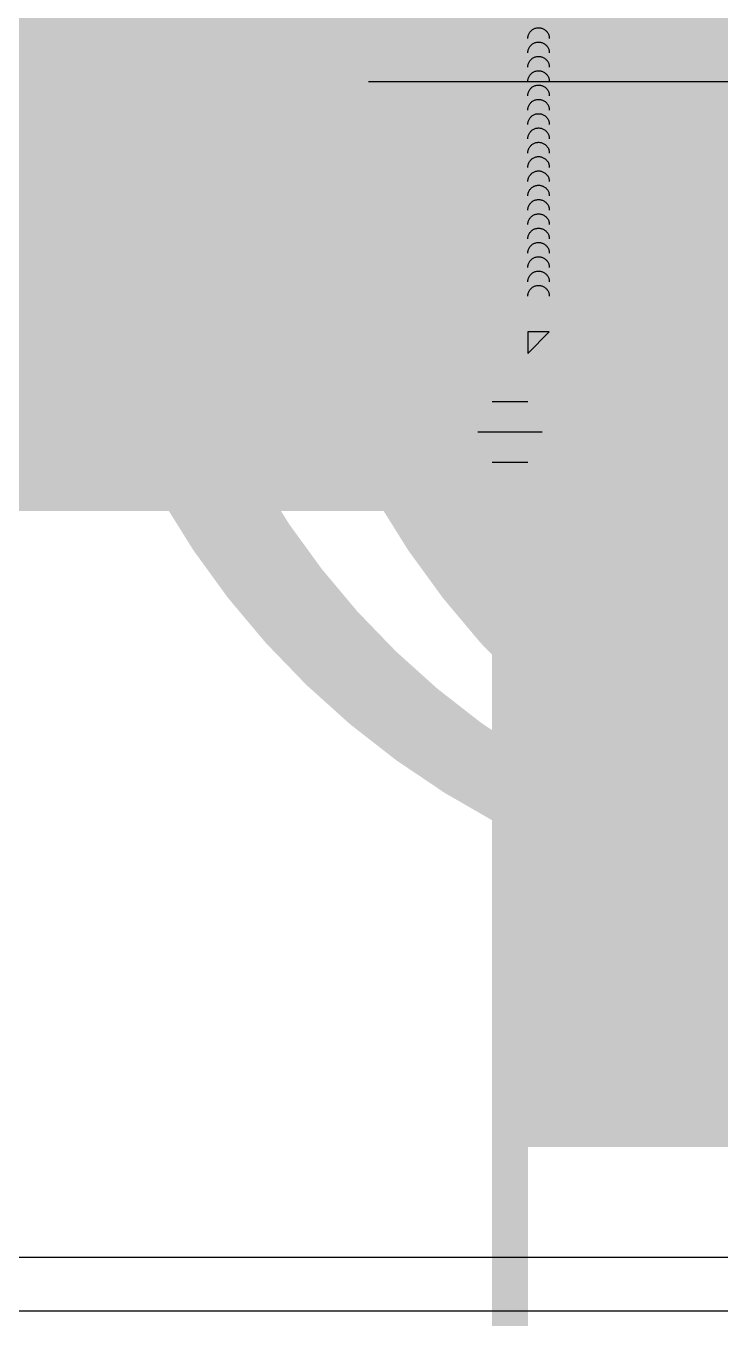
# Model space of a CAD drawing. Extents: x -0.42 to 4.47, y 1.12 to 4.63.
# Drawn here: x 0.939 to 1.542, y 1.556 to 2.684 of the extents above; entities that cross this region are included whole.
import ezdxf

# ---------------------------------------------------------------- set-up
doc = ezdxf.new("R2010")
doc.units = 0
doc.linetypes.add('1', pattern=[50.799999713897705, 31.75, -6.349999904632568, 6.349999904632568, -6.349999904632568])
doc.linetypes.add('2', pattern=[15, 12, -3])
doc.layers.get('0').update_dxf_attribs({"linetype": 'CONTINUOUS'})

msp = doc.modelspace()

# ---------------------------------------------------------------- linework, layer by layer
at = {"color": 7, "const_width": 1.4149999618530273}
for points in [[(1.3435124052456686, 3.008744987840899), (1.3435124052455123, 2.263344929368799)], [(1.3435124052456686, 3.008744987840899), (1.3745707410152477, 3.008744987840899)], [(1.3745707410152121, 3.008744987840913), (1.3745707410152193, 2.263344929368799)], [(1.3435124052456686, 2.9776866520712417), (1.3745707410152477, 2.9776866520712417)], [(1.374570741015205, 2.8720883104543873), (1.393205742477008, 2.8534533089925844)], [(1.3745707410152121, 2.8534533089925986), (3.6728875879706493, 2.853453308992769)], [(1.3745707410152121, 2.8286066403769468), (3.6728875879706493, 2.8286066403769468)], [(1.688259932288851, 2.656232876855384), (1.6868516942584009, 2.656183699537877), (1.6854503170383666, 2.6560364089846047), (1.6840626280246056, 2.6557917219883365), (1.6826953879690478, 2.655450830735461), (1.6813552575650874, 2.655015396882007), (1.6800487664396968, 2.654487539705869), (1.6787822787206679, 2.653869833144796), (1.6775619656385672, 2.653165283581828), (1.6763937718344977, 2.6523773268832826), (1.6752833879620326, 2.651509801741142), (1.6742362262510824, 2.650566931901423), (1.6732573849644936, 2.6495533128352946), (1.672351635809683, 2.6484738821196174), (1.6715233891357357, 2.6473338994436943), (1.6707766820855738, 2.646138917730241), (1.6701151519383401, 2.6448947594397794), (1.6695420198187065, 2.6436074862105556), (1.6690600818109758, 2.6422833684986244), (1.6686716808205446, 2.6409288581796346), (1.668378713978754, 2.639550553745977), (1.6681826059853435, 2.638155170687199), (1.668084312070384, 2.636749506779651), (1.668084312070384, 2.635340410430544), (1.6681826059853435, 2.6339347465229963), (1.668378713978754, 2.6325393634642325), (1.6686716808205446, 2.6311610590305747), (1.6690600818109758, 2.6298065487115707), (1.6695420198187065, 2.6284824309996395), (1.6701151519383401, 2.62719515777043), (1.6707766820855738, 2.6259509994799544), (1.6715233891357357, 2.624756017766501), (1.672351635809683, 2.6236160350905777), (1.6732573849644936, 2.6225366043749005), (1.6742362262510824, 2.6215229853087862), (1.6752833879620326, 2.6205801154690533), (1.6763937718344977, 2.6197125903269267), (1.6775619656385672, 2.6189246336283674), (1.6787822787206679, 2.618220084065399), (1.6800487664396968, 2.6176023775043404), (1.6813552575650874, 2.617074520328188), (1.6826953879690478, 2.616639086474734), (1.6840626280246056, 2.6162981952218587), (1.6854503170383666, 2.6160535082256047), (1.688259932288851, 2.615857040354811)], [(1.7379532695203181, 2.6562328768552987), (1.688259932288851, 2.656232876855384)], [(1.7379532695202755, 2.656232876855384), (1.7393615075507256, 2.656183699537877), (1.74076288477076, 2.6560364089846047), (1.7421505737845209, 2.6557917219883365), (1.7435178138400858, 2.655450830735461), (1.744857944244039, 2.655015396882007), (1.7461644353694297, 2.654487539705869), (1.7474309230884586, 2.653869833144796), (1.7486512361705593, 2.653165283581828), (1.7498194299746288, 2.6523773268832826), (1.750929813847101, 2.651509801741142), (1.751976975558044, 2.650566931901423), (1.75295581684464, 2.6495533128352946), (1.7538615659994434, 2.6484738821196174), (1.7546898126733907, 2.6473338994436943), (1.7554365197235597, 2.646138917730241), (1.7560980498707863, 2.6448947594397794), (1.75667118199042, 2.6436074862105556), (1.7571531199981507, 2.6422833684986244), (1.7575415209885819, 2.6409288581796346), (1.7578344878303795, 2.639550553745977), (1.758030595823783, 2.638155170687199), (1.7581288897387424, 2.636749506779651), (1.7581288897387424, 2.635340410430544), (1.758030595823783, 2.6339347465229963), (1.7578344878303795, 2.6325393634642325), (1.7575415209885819, 2.6311610590305747), (1.7571531199981507, 2.6298065487115707), (1.75667118199042, 2.6284824309996395), (1.7560980498707863, 2.62719515777043), (1.7554365197235597, 2.6259509994799544), (1.7546898126733907, 2.624756017766501), (1.7538615659994434, 2.6236160350905777), (1.75295581684464, 2.6225366043749005), (1.751976975558044, 2.6215229853087862), (1.750929813847101, 2.6205801154690533), (1.7498194299746288, 2.6197125903269267), (1.7486512361705593, 2.6189246336283674), (1.7474309230884586, 2.618220084065399), (1.7461644353694297, 2.6176023775043404), (1.744857944244039, 2.617074520328188), (1.7435178138400858, 2.616639086474734), (1.7421505737845209, 2.6162981952218587), (1.74076288477076, 2.6160535082256047), (1.7379532695202755, 2.615857040354811)], [(1.8746099469068582, 2.656232876855384), (1.8732017088764081, 2.656183699537877), (1.8718003316563738, 2.6560364089846047), (1.8704126426426129, 2.6557917219883365), (1.869045402587048, 2.655450830735461), (1.8677052721830947, 2.655015396882007), (1.866398781057704, 2.654487539705869), (1.8651322933386751, 2.653869833144796), (1.8639119802565745, 2.653165283581828), (1.862743786452505, 2.6523773268832826), (1.8616334025800327, 2.651509801741142), (1.8605862408690896, 2.650566931901423), (1.8596073995824938, 2.6495533128352946), (1.8587016504276903, 2.6484738821196174), (1.857873403753743, 2.6473338994436943), (1.857126696703574, 2.646138917730241), (1.8564651665563474, 2.6448947594397794), (1.8558920344367138, 2.6436074862105556), (1.855410096428983, 2.6422833684986244), (1.8550216954385448, 2.6409288581796346), (1.8547287285967542, 2.639550553745977), (1.8545326206033437, 2.638155170687199), (1.8544343266883914, 2.636749506779651), (1.8544343266883914, 2.635340410430544), (1.8545326206033437, 2.6339347465229963), (1.8547287285967542, 2.6325393634642325), (1.8550216954385448, 2.6311610590305747), (1.855410096428983, 2.6298065487115707), (1.8558920344367138, 2.6284824309996395), (1.8564651665563474, 2.62719515777043), (1.857126696703574, 2.6259509994799544), (1.857873403753743, 2.624756017766501), (1.8587016504276903, 2.6236160350905777), (1.8596073995824938, 2.6225366043749005), (1.8605862408690896, 2.6215229853087862), (1.8616334025800327, 2.6205801154690533), (1.862743786452505, 2.6197125903269267), (1.8639119802565745, 2.6189246336283674), (1.8651322933386751, 2.618220084065399), (1.866398781057704, 2.6176023775043404), (1.8677052721830947, 2.617074520328188), (1.869045402587048, 2.616639086474734), (1.8704126426426129, 2.6162981952218587), (1.8718003316563738, 2.6160535082256047), (1.8746099469068582, 2.615857040354811)], [(1.9243032841383254, 2.6562328768552987), (1.8746099469068582, 2.656232876855384)], [(1.9243032841382828, 2.656232876855384), (1.9257115221687258, 2.656183699537877), (1.9271128993887672, 2.6560364089846047), (1.928500588402521, 2.6557917219883365), (1.929867828458086, 2.655450830735461), (1.9312079588620463, 2.655015396882007), (1.932514449987437, 2.654487539705869), (1.9337809377064659, 2.653869833144796), (1.9350012507885666, 2.653165283581828), (1.936169444592636, 2.6523773268832826), (1.9372798284651012, 2.651509801741142), (1.9383269901760514, 2.650566931901423), (1.9393058314626401, 2.6495533128352946), (1.9402115806174507, 2.6484738821196174), (1.941039827291391, 2.6473338994436943), (1.94178653434156, 2.646138917730241), (1.9424480644887936, 2.6448947594397794), (1.9430211966084272, 2.6436074862105556), (1.9435031346161509, 2.6422833684986244), (1.9438915356065891, 2.6409288581796346), (1.9441845024483797, 2.639550553745977), (1.9443806104417902, 2.638155170687199), (1.9444789043567496, 2.636749506779651), (1.9444789043567496, 2.635340410430544), (1.9443806104417902, 2.6339347465229963), (1.9441845024483797, 2.6325393634642325), (1.9438915356065891, 2.6311610590305747), (1.9435031346161509, 2.6298065487115707), (1.9430211966084272, 2.6284824309996395), (1.9424480644887936, 2.62719515777043), (1.94178653434156, 2.6259509994799544), (1.941039827291391, 2.624756017766501), (1.9402115806174507, 2.6236160350905777), (1.9393058314626401, 2.6225366043749005), (1.9383269901760514, 2.6215229853087862), (1.9372798284651012, 2.6205801154690533), (1.936169444592636, 2.6197125903269267), (1.9350012507885666, 2.6189246336283674), (1.9337809377064659, 2.618220084065399), (1.932514449987437, 2.6176023775043404), (1.9312079588620463, 2.617074520328188), (1.929867828458086, 2.616639086474734), (1.928500588402521, 2.6162981952218587), (1.9271128993887672, 2.6160535082256047), (1.9243032841382828, 2.615857040354811)], [(1.688259932288851, 2.615857040354811), (1.7379532695203181, 2.615857040354811)], [(1.8746099469068582, 2.615857040354811), (1.9243032841383254, 2.615857040354811)], [(1.3745707410152121, 2.443483276832893), (3.6728875879706493, 2.443483276833163)], [(1.3745707410152121, 2.418636608217156), (3.6728875879706493, 2.4186366082172412)], [(1.374570741015198, 2.400001606756021), (1.3932057424770008, 2.418636608217824)], [(1.3435124052455194, 2.2944032651384703), (1.3745707410151908, 2.2944032651384703)], [(1.3435124052455194, 2.263344929368799), (1.3745707410151908, 2.263344929368799)]]:
    msp.add_lwpolyline(points, dxfattribs=at)
at = {"color": 8, "linetype": '2'}
for points in [[(1.374570741015205, 2.6733149615287743), (1.3745934377260198, 2.6739649175179068), (1.3746614182661858, 2.674611706993389), (1.3747743508968853, 2.6752521788530146), (1.3749316854352074, 2.6758832127248127), (1.3751326547351468, 2.6765017345636437), (1.3753762813519828, 2.67710473058159), (1.37566137680178, 2.6776892632610583), (1.375986552668735, 2.6782524846835685), (1.3763502250481068, 2.678791650969245), (1.376750621951082, 2.6793041356056193), (1.3771857929311437, 2.679787441295474), (1.3776536164889421, 2.680239214026088), (1.3781518156225516, 2.680657252325389), (1.3786779615299452, 2.6810395198501737), (1.3792294913806558, 2.6813841535315532), (1.3798037183124308, 2.681689475422772), (1.3803978443897407, 2.681953997882573), (1.3810089755986823, 2.6821764309800926), (1.3816341342501701, 2.682355692861762), (1.3822702747152888, 2.682490908270239), (1.3829142976797328, 2.682581419651811), (1.3835630656708844, 2.6826267864158666), (1.3842134178213286, 2.6826267864158666), (1.38486218581248, 2.682581419651811), (1.385506208776917, 2.682490908270239), (1.3861423492420428, 2.682355692861762), (1.3867675078935306, 2.6821764309800926), (1.3873786391024723, 2.681953997882573), (1.3879727651797822, 2.681689475422772), (1.3885469921115572, 2.6813841535315532), (1.3890985219622678, 2.6810395198501737), (1.3896246678696542, 2.680657252325389), (1.3901228670032708, 2.680239214026088), (1.3905906905610692, 2.679787441295474), (1.3910258615411237, 2.6793041356056193), (1.391426258444099, 2.678791650969245), (1.391789930823471, 2.6782524846835685), (1.392115106690433, 2.6776892632610583), (1.3924002021402302, 2.67710473058159), (1.392643828757059, 2.6765017345636437), (1.3928447980570056, 2.6758832127248127), (1.3930021325953277, 2.6752521788530146), (1.3931150652260271, 2.674611706993389), (1.393205742477008, 2.6733149615287743)], [(1.374570741015205, 2.6608916272209058), (1.3745934377260198, 2.661541583210038), (1.3746614182661858, 2.66218837268552), (1.3747743508968853, 2.662828844545146), (1.3749316854352074, 2.663459878416944), (1.3751326547351468, 2.664078400255775), (1.3753762813519828, 2.6646813962737212), (1.37566137680178, 2.6652659289531897), (1.375986552668735, 2.6658291503757), (1.3763502250481068, 2.6663683166613765), (1.376750621951082, 2.6668808012977507), (1.3771857929311437, 2.6673641069876055), (1.3776536164889421, 2.667815879718219), (1.3781518156225516, 2.6682339180175205), (1.3786779615299452, 2.668616185542305), (1.3792294913806558, 2.668960819223699), (1.3798037183124308, 2.6692661411149032), (1.3803978443897407, 2.6695306635747045), (1.3810089755986823, 2.669753096672224), (1.3816341342501701, 2.6699323585538934), (1.3822702747152888, 2.6700675739623705), (1.3829142976797328, 2.6701580853439424), (1.3835630656708844, 2.670203452107998), (1.3842134178213286, 2.670203452107998), (1.38486218581248, 2.6701580853439424), (1.385506208776917, 2.6700675739623705), (1.3861423492420428, 2.6699323585538934), (1.3867675078935306, 2.669753096672224), (1.3873786391024723, 2.6695306635747045), (1.3879727651797822, 2.6692661411149032), (1.3885469921115572, 2.668960819223699), (1.3890985219622678, 2.668616185542305), (1.3896246678696542, 2.6682339180175205), (1.3901228670032708, 2.667815879718219), (1.3905906905610692, 2.6673641069876055), (1.3910258615411237, 2.6668808012977507), (1.391426258444099, 2.6663683166613765), (1.391789930823471, 2.6658291503757), (1.392115106690433, 2.6652659289531897), (1.3924002021402302, 2.6646813962737212), (1.392643828757059, 2.664078400255775), (1.3928447980570056, 2.663459878416944), (1.3930021325953277, 2.662828844545146), (1.3931150652260271, 2.66218837268552), (1.393205742477008, 2.6608916272209058)], [(1.374570741015205, 2.648468292913037), (1.3745934377260198, 2.6491182489021696), (1.3746614182661858, 2.649765038377666), (1.3747743508968853, 2.6504055102372774), (1.3749316854352074, 2.6510365441090755), (1.3751326547351468, 2.6516550659479066), (1.3753762813519828, 2.6522580619658527), (1.37566137680178, 2.6528425946453353), (1.375986552668735, 2.6534058160678313), (1.3763502250481068, 2.653944982353508), (1.376750621951082, 2.654457466989882), (1.3771857929311437, 2.654940772679737), (1.3776536164889421, 2.655392545410365), (1.3781518156225516, 2.655810583709652), (1.3786779615299452, 2.6561928512344366), (1.3792294913806558, 2.6565374849158303), (1.3798037183124308, 2.656842806807049), (1.3803978443897407, 2.657107329266836), (1.3810089755986823, 2.6573297623643555), (1.3816341342501701, 2.657509024246025), (1.3822702747152888, 2.657644239654502), (1.3829142976797328, 2.657734751036088), (1.3835630656708844, 2.6577801178001295), (1.3842134178213286, 2.6577801178001295), (1.38486218581248, 2.657734751036088), (1.385506208776917, 2.657644239654502), (1.3861423492420428, 2.657509024246025), (1.3867675078935306, 2.6573297623643555), (1.3873786391024723, 2.657107329266836), (1.3879727651797822, 2.656842806807049), (1.3885469921115572, 2.6565374849158303), (1.3890985219622678, 2.6561928512344366), (1.3896246678696542, 2.655810583709652), (1.3901228670032708, 2.655392545410365), (1.3905906905610692, 2.654940772679737), (1.3910258615411237, 2.654457466989882), (1.391426258444099, 2.653944982353508), (1.391789930823471, 2.6534058160678313), (1.392115106690433, 2.6528425946453353), (1.3924002021402302, 2.6522580619658527), (1.392643828757059, 2.6516550659479066), (1.3928447980570056, 2.6510365441090755), (1.3930021325953277, 2.6504055102372774), (1.3931150652260271, 2.649765038377666), (1.393205742477008, 2.648468292913037)], [(1.374570741015205, 2.6360449586051686), (1.3745934377260198, 2.636694914594301), (1.3746614182661858, 2.6373417040697973), (1.3747743508968853, 2.637982175929409), (1.3749316854352074, 2.638613209801221), (1.3751326547351468, 2.639231731640038), (1.3753762813519828, 2.639834727657984), (1.37566137680178, 2.6404192603374668), (1.375986552668735, 2.640982481759977), (1.3763502250481068, 2.6415216480456394), (1.376750621951082, 2.6420341326820136), (1.3771857929311437, 2.6425174383718684), (1.3776536164889421, 2.6429692111024963), (1.3781518156225516, 2.6433872494017834), (1.3786779615299452, 2.643769516926568), (1.3792294913806558, 2.6441141506079617), (1.3798037183124308, 2.6444194724991803), (1.3803978443897407, 2.6446839949589673), (1.3810089755986823, 2.644906428056501), (1.3816341342501701, 2.6450856899381563), (1.3822702747152888, 2.6452209053466333), (1.3829142976797328, 2.6453114167282195), (1.3835630656708844, 2.645356783492261), (1.3842134178213286, 2.645356783492261), (1.38486218581248, 2.6453114167282195), (1.385506208776917, 2.6452209053466333), (1.3861423492420428, 2.6450856899381563), (1.3867675078935306, 2.644906428056501), (1.3873786391024723, 2.6446839949589673), (1.3879727651797822, 2.6444194724991803), (1.3885469921115572, 2.6441141506079617), (1.3890985219622678, 2.643769516926568), (1.3896246678696542, 2.6433872494017834), (1.3901228670032708, 2.6429692111024963), (1.3905906905610692, 2.6425174383718684), (1.3910258615411237, 2.6420341326820136), (1.391426258444099, 2.6415216480456394), (1.391789930823471, 2.640982481759977), (1.392115106690433, 2.6404192603374668), (1.3924002021402302, 2.639834727657984), (1.392643828757059, 2.639231731640038), (1.3928447980570056, 2.638613209801221), (1.3930021325953277, 2.637982175929409), (1.3931150652260271, 2.6373417040697973), (1.393205742477008, 2.6360449586051686)], [(1.374570741015205, 2.6236216242973), (1.3745934377260198, 2.6242715802864325), (1.3746614182661858, 2.6249183697619287), (1.3747743508968853, 2.6255588416215545), (1.3749316854352074, 2.6261898754933526), (1.3751326547351468, 2.6268083973321694), (1.3753762813519828, 2.6274113933501155), (1.37566137680178, 2.627995926029598), (1.375986552668735, 2.6285591474521084), (1.3763502250481068, 2.629098313737771), (1.376750621951082, 2.629610798374145), (1.3771857929311437, 2.630094104064), (1.3776536164889421, 2.6305458767946277), (1.3781518156225516, 2.630963915093915), (1.3786779615299452, 2.6313461826186995), (1.3792294913806558, 2.631690816300093), (1.3798037183124308, 2.6319961381913117), (1.3803978443897407, 2.6322606606510988), (1.3810089755986823, 2.6324830937486325), (1.3816341342501701, 2.6326623556302877), (1.3822702747152888, 2.632797571038779), (1.3829142976797328, 2.632888082420351), (1.3835630656708844, 2.6329334491843923), (1.3842134178213286, 2.6329334491843923), (1.38486218581248, 2.632888082420351), (1.385506208776917, 2.632797571038779), (1.3861423492420428, 2.6326623556302877), (1.3867675078935306, 2.6324830937486325), (1.3873786391024723, 2.6322606606510988), (1.3879727651797822, 2.6319961381913117), (1.3885469921115572, 2.631690816300093), (1.3890985219622678, 2.6313461826186995), (1.3896246678696542, 2.630963915093915), (1.3901228670032708, 2.6305458767946277), (1.3905906905610692, 2.630094104064), (1.3910258615411237, 2.629610798374145), (1.391426258444099, 2.629098313737771), (1.391789930823471, 2.6285591474521084), (1.392115106690433, 2.627995926029598), (1.3924002021402302, 2.6274113933501155), (1.392643828757059, 2.6268083973321694), (1.3928447980570056, 2.6261898754933526), (1.3930021325953277, 2.6255588416215545), (1.3931150652260271, 2.6249183697619287), (1.393205742477008, 2.6236216242973)], [(1.374570741015205, 2.6111982899894315), (1.3745934377260198, 2.611848245978564), (1.3746614182661858, 2.61249503545406), (1.3747743508968853, 2.613135507313686), (1.3749316854352074, 2.613766541185484), (1.3751326547351468, 2.614385063024301), (1.3753762813519828, 2.614988059042247), (1.37566137680178, 2.6155725917217296), (1.375986552668735, 2.61613581314424), (1.3763502250481068, 2.6166749794299022), (1.376750621951082, 2.6171874640662764), (1.3771857929311437, 2.617670769756131), (1.3776536164889421, 2.618122542486759), (1.3781518156225516, 2.6185405807860462), (1.3786779615299452, 2.618922848310831), (1.3792294913806558, 2.6192674819922246), (1.3798037183124308, 2.619572803883443), (1.3803978443897407, 2.61983732634323), (1.3810089755986823, 2.620059759440764), (1.3816341342501701, 2.620239021322419), (1.3822702747152888, 2.6203742367309104), (1.3829142976797328, 2.6204647481124823), (1.3835630656708844, 2.620510114876538), (1.3842134178213286, 2.620510114876538), (1.38486218581248, 2.6204647481124823), (1.385506208776917, 2.6203742367309104), (1.3861423492420428, 2.620239021322419), (1.3867675078935306, 2.620059759440764), (1.3873786391024723, 2.61983732634323), (1.3879727651797822, 2.619572803883443), (1.3885469921115572, 2.6192674819922246), (1.3890985219622678, 2.618922848310831), (1.3896246678696542, 2.6185405807860462), (1.3901228670032708, 2.618122542486759), (1.3905906905610692, 2.617670769756131), (1.3910258615411237, 2.6171874640662764), (1.391426258444099, 2.6166749794299022), (1.391789930823471, 2.61613581314424), (1.392115106690433, 2.6155725917217296), (1.3924002021402302, 2.614988059042247), (1.392643828757059, 2.614385063024301), (1.3928447980570056, 2.613766541185484), (1.3930021325953277, 2.613135507313686), (1.3931150652260271, 2.61249503545406), (1.393205742477008, 2.6111982899894315)], [(1.374570741015205, 2.598774955681563), (1.3745934377260198, 2.5994249116706953), (1.3746614182661858, 2.6000717011461916), (1.3747743508968853, 2.6007121730058174), (1.3749316854352074, 2.6013432068776154), (1.3751326547351468, 2.6019617287164323), (1.3753762813519828, 2.6025647247343926), (1.37566137680178, 2.603149257413861), (1.375986552668735, 2.6037124788363712), (1.3763502250481068, 2.6042516451220337), (1.376750621951082, 2.604764129758408), (1.3771857929311437, 2.6052474354482626), (1.3776536164889421, 2.6056992081788906), (1.3781518156225516, 2.6061172464781777), (1.3786779615299452, 2.6064995140029623), (1.3792294913806558, 2.606844147684356), (1.3798037183124308, 2.6071494695755746), (1.3803978443897407, 2.6074139920353616), (1.3810089755986823, 2.6076364251328954), (1.3816341342501701, 2.607815687014565), (1.3822702747152888, 2.607950902423042), (1.3829142976797328, 2.6080414138046137), (1.3835630656708844, 2.6080867805686694), (1.3842134178213286, 2.6080867805686694), (1.38486218581248, 2.6080414138046137), (1.385506208776917, 2.607950902423042), (1.3861423492420428, 2.607815687014565), (1.3867675078935306, 2.6076364251328954), (1.3873786391024723, 2.6074139920353616), (1.3879727651797822, 2.6071494695755746), (1.3885469921115572, 2.606844147684356), (1.3890985219622678, 2.6064995140029623), (1.3896246678696542, 2.6061172464781777), (1.3901228670032708, 2.6056992081788906), (1.3905906905610692, 2.6052474354482626), (1.3910258615411237, 2.604764129758408), (1.391426258444099, 2.6042516451220337), (1.391789930823471, 2.6037124788363712), (1.392115106690433, 2.603149257413861), (1.3924002021402302, 2.6025647247343926), (1.392643828757059, 2.6019617287164323), (1.3928447980570056, 2.6013432068776154), (1.3930021325953277, 2.6007121730058174), (1.3931150652260271, 2.6000717011461916), (1.393205742477008, 2.598774955681563)], [(1.374570741015205, 2.5863516213736943), (1.3745934377260198, 2.5870015773628268), (1.3746614182661858, 2.587648366838323), (1.3747743508968853, 2.588288838697949), (1.3749316854352074, 2.588919872569747), (1.3751326547351468, 2.589538394408578), (1.3753762813519828, 2.590141390426524), (1.37566137680178, 2.5907259231059925), (1.375986552668735, 2.5912891445285027), (1.3763502250481068, 2.591828310814165), (1.376750621951082, 2.5923407954505393), (1.3771857929311437, 2.592824101140394), (1.3776536164889421, 2.593275873871022), (1.3781518156225516, 2.593693912170309), (1.3786779615299452, 2.5940761796950937), (1.3792294913806558, 2.5944208133764874), (1.3798037183124308, 2.594726135267706), (1.3803978443897407, 2.5949906577275073), (1.3810089755986823, 2.595213090825027), (1.3816341342501701, 2.595392352706696), (1.3822702747152888, 2.5955275681151733), (1.3829142976797328, 2.595618079496745), (1.3835630656708844, 2.595663446260801), (1.3842134178213286, 2.595663446260801), (1.38486218581248, 2.595618079496745), (1.385506208776917, 2.5955275681151733), (1.3861423492420428, 2.595392352706696), (1.3867675078935306, 2.595213090825027), (1.3873786391024723, 2.5949906577275073), (1.3879727651797822, 2.594726135267706), (1.3885469921115572, 2.5944208133764874), (1.3890985219622678, 2.5940761796950937), (1.3896246678696542, 2.593693912170309), (1.3901228670032708, 2.593275873871022), (1.3905906905610692, 2.592824101140394), (1.3910258615411237, 2.5923407954505393), (1.391426258444099, 2.591828310814165), (1.391789930823471, 2.5912891445285027), (1.392115106690433, 2.5907259231059925), (1.3924002021402302, 2.590141390426524), (1.392643828757059, 2.589538394408578), (1.3928447980570056, 2.588919872569747), (1.3930021325953277, 2.588288838697949), (1.3931150652260271, 2.587648366838323), (1.393205742477008, 2.5863516213736943)], [(1.374570741015205, 2.57392828706584), (1.3745934377260198, 2.5745782430549724), (1.3746614182661858, 2.5752250325304544), (1.3747743508968853, 2.57586550439008), (1.3749316854352074, 2.5764965382618783), (1.3751326547351468, 2.5771150601007093), (1.3753762813519828, 2.5777180561186555), (1.37566137680178, 2.578302588798124), (1.375986552668735, 2.578865810220634), (1.3763502250481068, 2.5794049765063107), (1.376750621951082, 2.579917461142685), (1.3771857929311437, 2.5804007668325397), (1.3776536164889421, 2.5808525395631534), (1.3781518156225516, 2.5812705778624547), (1.3786779615299452, 2.5816528453872394), (1.3792294913806558, 2.581997479068619), (1.3798037183124308, 2.5823028009598374), (1.3803978443897407, 2.5825673234196387), (1.3810089755986823, 2.5827897565171583), (1.3816341342501701, 2.5829690183988276), (1.3822702747152888, 2.5831042338073047), (1.3829142976797328, 2.5831947451888766), (1.3835630656708844, 2.5832401119529322), (1.3842134178213286, 2.5832401119529322), (1.38486218581248, 2.5831947451888766), (1.385506208776917, 2.5831042338073047), (1.3861423492420428, 2.5829690183988276), (1.3867675078935306, 2.5827897565171583), (1.3873786391024723, 2.5825673234196387), (1.3879727651797822, 2.5823028009598374), (1.3885469921115572, 2.581997479068619), (1.3890985219622678, 2.5816528453872394), (1.3896246678696542, 2.5812705778624547), (1.3901228670032708, 2.5808525395631534), (1.3905906905610692, 2.5804007668325397), (1.3910258615411237, 2.579917461142685), (1.391426258444099, 2.5794049765063107), (1.391789930823471, 2.578865810220634), (1.392115106690433, 2.578302588798124), (1.3924002021402302, 2.5777180561186555), (1.392643828757059, 2.5771150601007093), (1.3928447980570056, 2.5764965382618783), (1.3930021325953277, 2.57586550439008), (1.3931150652260271, 2.5752250325304544), (1.393205742477008, 2.57392828706584)], [(1.374570741015205, 2.5615049527579714), (1.3745934377260198, 2.562154908747104), (1.3746614182661858, 2.562801698222586), (1.3747743508968853, 2.5634421700822116), (1.3749316854352074, 2.5640732039540097), (1.3751326547351468, 2.5646917257928408), (1.3753762813519828, 2.565294721810787), (1.37566137680178, 2.5658792544902553), (1.375986552668735, 2.5664424759127655), (1.3763502250481068, 2.566981642198442), (1.376750621951082, 2.5674941268348164), (1.3771857929311437, 2.567977432524671), (1.3776536164889421, 2.568429205255285), (1.3781518156225516, 2.568847243554586), (1.3786779615299452, 2.569229511079371), (1.3792294913806558, 2.5695741447607503), (1.3798037183124308, 2.569879466651969), (1.3803978443897407, 2.57014398911177), (1.3810089755986823, 2.5703664222092897), (1.3816341342501701, 2.570545684090959), (1.3822702747152888, 2.570680899499436), (1.3829142976797328, 2.570771410881008), (1.3835630656708844, 2.5708167776450637), (1.3842134178213286, 2.5708167776450637), (1.38486218581248, 2.570771410881008), (1.385506208776917, 2.570680899499436), (1.3861423492420428, 2.570545684090959), (1.3867675078935306, 2.5703664222092897), (1.3873786391024723, 2.57014398911177), (1.3879727651797822, 2.569879466651969), (1.3885469921115572, 2.5695741447607503), (1.3890985219622678, 2.569229511079371), (1.3896246678696542, 2.568847243554586), (1.3901228670032708, 2.568429205255285), (1.3905906905610692, 2.567977432524671), (1.3910258615411237, 2.5674941268348164), (1.391426258444099, 2.566981642198442), (1.391789930823471, 2.5664424759127655), (1.392115106690433, 2.5658792544902553), (1.3924002021402302, 2.565294721810787), (1.392643828757059, 2.5646917257928408), (1.3928447980570056, 2.5640732039540097), (1.3930021325953277, 2.5634421700822116), (1.3931150652260271, 2.562801698222586), (1.393205742477008, 2.5615049527579714)], [(1.374570741015205, 2.549081618450103), (1.3745934377260198, 2.5497315744392353), (1.3746614182661858, 2.5503783639147173), (1.3747743508968853, 2.551018835774343), (1.3749316854352074, 2.551649869646141), (1.3751326547351468, 2.552268391484972), (1.3753762813519828, 2.5528713875029183), (1.37566137680178, 2.5534559201823868), (1.375986552668735, 2.554019141604897), (1.3763502250481068, 2.5545583078905736), (1.376750621951082, 2.555070792526948), (1.3771857929311437, 2.5555540982168026), (1.3776536164889421, 2.5560058709474163), (1.3781518156225516, 2.5564239092467176), (1.3786779615299452, 2.5568061767715022), (1.3792294913806558, 2.557150810452896), (1.3798037183124308, 2.5574561323441003), (1.3803978443897407, 2.5577206548039015), (1.3810089755986823, 2.557943087901421), (1.3816341342501701, 2.5581223497830905), (1.3822702747152888, 2.5582575651915676), (1.3829142976797328, 2.5583480765731395), (1.3835630656708844, 2.558393443337195), (1.3842134178213286, 2.558393443337195), (1.38486218581248, 2.5583480765731395), (1.385506208776917, 2.5582575651915676), (1.3861423492420428, 2.5581223497830905), (1.3867675078935306, 2.557943087901421), (1.3873786391024723, 2.5577206548039015), (1.3879727651797822, 2.5574561323441003), (1.3885469921115572, 2.557150810452896), (1.3890985219622678, 2.5568061767715022), (1.3896246678696542, 2.5564239092467176), (1.3901228670032708, 2.5560058709474163), (1.3905906905610692, 2.5555540982168026), (1.3910258615411237, 2.555070792526948), (1.391426258444099, 2.5545583078905736), (1.391789930823471, 2.554019141604897), (1.392115106690433, 2.5534559201823868), (1.3924002021402302, 2.5528713875029183), (1.392643828757059, 2.552268391484972), (1.3928447980570056, 2.551649869646141), (1.3930021325953277, 2.551018835774343), (1.3931150652260271, 2.5503783639147173), (1.393205742477008, 2.549081618450103)], [(1.374570741015205, 2.5366582841422343), (1.3745934377260198, 2.5373082401313667), (1.3746614182661858, 2.537955029606863), (1.3747743508968853, 2.5385955014664745), (1.3749316854352074, 2.5392265353382726), (1.3751326547351468, 2.5398450571771036), (1.3753762813519828, 2.5404480531950497), (1.37566137680178, 2.5410325858745324), (1.375986552668735, 2.5415958072970284), (1.3763502250481068, 2.542134973582705), (1.376750621951082, 2.5426474582190792), (1.3771857929311437, 2.543130763908934), (1.3776536164889421, 2.543582536639562), (1.3781518156225516, 2.544000574938849), (1.3786779615299452, 2.5443828424636337), (1.3792294913806558, 2.5447274761450274), (1.3798037183124308, 2.545032798036246), (1.3803978443897407, 2.545297320496033), (1.3810089755986823, 2.5455197535935525), (1.3816341342501701, 2.545699015475222), (1.3822702747152888, 2.545834230883699), (1.3829142976797328, 2.545924742265271), (1.3835630656708844, 2.5459701090293265), (1.3842134178213286, 2.5459701090293265), (1.38486218581248, 2.545924742265271), (1.385506208776917, 2.545834230883699), (1.3861423492420428, 2.545699015475222), (1.3867675078935306, 2.5455197535935525), (1.3873786391024723, 2.545297320496033), (1.3879727651797822, 2.545032798036246), (1.3885469921115572, 2.5447274761450274), (1.3890985219622678, 2.5443828424636337), (1.3896246678696542, 2.544000574938849), (1.3901228670032708, 2.543582536639562), (1.3905906905610692, 2.543130763908934), (1.3910258615411237, 2.5426474582190792), (1.391426258444099, 2.542134973582705), (1.391789930823471, 2.5415958072970284), (1.392115106690433, 2.5410325858745324), (1.3924002021402302, 2.5404480531950497), (1.392643828757059, 2.5398450571771036), (1.3928447980570056, 2.5392265353382726), (1.3930021325953277, 2.5385955014664745), (1.3931150652260271, 2.537955029606863), (1.393205742477008, 2.5366582841422343)], [(1.374570741015205, 2.5242349498343657), (1.3745934377260198, 2.524884905823498), (1.3746614182661858, 2.5255316952989944), (1.3747743508968853, 2.526172167158606), (1.3749316854352074, 2.5268032010304182), (1.3751326547351468, 2.527421722869235), (1.3753762813519828, 2.528024718887181), (1.37566137680178, 2.528609251566664), (1.375986552668735, 2.529172472989174), (1.3763502250481068, 2.5297116392748364), (1.376750621951082, 2.5302241239112107), (1.3771857929311437, 2.5307074296010654), (1.3776536164889421, 2.5311592023316933), (1.3781518156225516, 2.5315772406309804), (1.3786779615299452, 2.531959508155765), (1.3792294913806558, 2.532304141837159), (1.3798037183124308, 2.5326094637283774), (1.3803978443897407, 2.5328739861881644), (1.3810089755986823, 2.533096419285698), (1.3816341342501701, 2.5332756811673534), (1.3822702747152888, 2.5334108965758304), (1.3829142976797328, 2.5335014079574165), (1.3835630656708844, 2.533546774721458), (1.3842134178213286, 2.533546774721458), (1.38486218581248, 2.5335014079574165), (1.385506208776917, 2.5334108965758304), (1.3861423492420428, 2.5332756811673534), (1.3867675078935306, 2.533096419285698), (1.3873786391024723, 2.5328739861881644), (1.3879727651797822, 2.5326094637283774), (1.3885469921115572, 2.532304141837159), (1.3890985219622678, 2.531959508155765), (1.3896246678696542, 2.5315772406309804), (1.3901228670032708, 2.5311592023316933), (1.3905906905610692, 2.5307074296010654), (1.3910258615411237, 2.5302241239112107), (1.391426258444099, 2.5297116392748364), (1.391789930823471, 2.529172472989174), (1.392115106690433, 2.528609251566664), (1.3924002021402302, 2.528024718887181), (1.392643828757059, 2.527421722869235), (1.3928447980570056, 2.5268032010304182), (1.3930021325953277, 2.526172167158606), (1.3931150652260271, 2.5255316952989944), (1.393205742477008, 2.5242349498343657)], [(1.374570741015205, 2.511811615526497), (1.3745934377260198, 2.5124615715156295), (1.3746614182661858, 2.513108360991126), (1.3747743508968853, 2.5137488328507516), (1.3749316854352074, 2.5143798667225497), (1.3751326547351468, 2.5149983885613665), (1.3753762813519828, 2.5156013845793126), (1.37566137680178, 2.5161859172587953), (1.375986552668735, 2.5167491386813055), (1.3763502250481068, 2.517288304966968), (1.376750621951082, 2.517800789603342), (1.3771857929311437, 2.518284095293197), (1.3776536164889421, 2.5187358680238248), (1.3781518156225516, 2.519153906323112), (1.3786779615299452, 2.5195361738478965), (1.3792294913806558, 2.5198808075292902), (1.3798037183124308, 2.520186129420509), (1.3803978443897407, 2.520450651880296), (1.3810089755986823, 2.5206730849778296), (1.3816341342501701, 2.520852346859485), (1.3822702747152888, 2.520987562267976), (1.3829142976797328, 2.521078073649548), (1.3835630656708844, 2.5211234404135894), (1.3842134178213286, 2.5211234404135894), (1.38486218581248, 2.521078073649548), (1.385506208776917, 2.520987562267976), (1.3861423492420428, 2.520852346859485), (1.3867675078935306, 2.5206730849778296), (1.3873786391024723, 2.520450651880296), (1.3879727651797822, 2.520186129420509), (1.3885469921115572, 2.5198808075292902), (1.3890985219622678, 2.5195361738478965), (1.3896246678696542, 2.519153906323112), (1.3901228670032708, 2.5187358680238248), (1.3905906905610692, 2.518284095293197), (1.3910258615411237, 2.517800789603342), (1.391426258444099, 2.517288304966968), (1.391789930823471, 2.5167491386813055), (1.392115106690433, 2.5161859172587953), (1.3924002021402302, 2.5156013845793126), (1.392643828757059, 2.5149983885613665), (1.3928447980570056, 2.5143798667225497), (1.3930021325953277, 2.5137488328507516), (1.3931150652260271, 2.513108360991126), (1.393205742477008, 2.511811615526497)], [(1.374570741015205, 2.4993882812186285), (1.3745934377260198, 2.500038237207761), (1.3746614182661858, 2.500685026683257), (1.3747743508968853, 2.501325498542883), (1.3749316854352074, 2.501956532414681), (1.3751326547351468, 2.502575054253498), (1.3753762813519828, 2.503178050271444), (1.37566137680178, 2.5037625829509267), (1.375986552668735, 2.504325804373437), (1.3763502250481068, 2.5048649706590993), (1.376750621951082, 2.5053774552954735), (1.3771857929311437, 2.5058607609853283), (1.3776536164889421, 2.506312533715956), (1.3781518156225516, 2.5067305720152433), (1.3786779615299452, 2.507112839540028), (1.3792294913806558, 2.5074574732214217), (1.3798037183124308, 2.50776279511264), (1.3803978443897407, 2.5080273175724273), (1.3810089755986823, 2.508249750669961), (1.3816341342501701, 2.508429012551616), (1.3822702747152888, 2.5085642279601075), (1.3829142976797328, 2.5086547393416794), (1.3835630656708844, 2.508700106105735), (1.3842134178213286, 2.508700106105735), (1.38486218581248, 2.5086547393416794), (1.385506208776917, 2.5085642279601075), (1.3861423492420428, 2.508429012551616), (1.3867675078935306, 2.508249750669961), (1.3873786391024723, 2.5080273175724273), (1.3879727651797822, 2.50776279511264), (1.3885469921115572, 2.5074574732214217), (1.3890985219622678, 2.507112839540028), (1.3896246678696542, 2.5067305720152433), (1.3901228670032708, 2.506312533715956), (1.3905906905610692, 2.5058607609853283), (1.3910258615411237, 2.5053774552954735), (1.391426258444099, 2.5048649706590993), (1.391789930823471, 2.504325804373437), (1.392115106690433, 2.5037625829509267), (1.3924002021402302, 2.503178050271444), (1.392643828757059, 2.502575054253498), (1.3928447980570056, 2.501956532414681), (1.3930021325953277, 2.501325498542883), (1.3931150652260271, 2.500685026683257), (1.393205742477008, 2.4993882812186285)], [(1.374570741015205, 2.48696494691076), (1.3745934377260198, 2.4876149028998924), (1.3746614182661858, 2.4882616923753886), (1.3747743508968853, 2.4889021642350144), (1.3749316854352074, 2.4895331981068125), (1.3751326547351468, 2.4901517199456293), (1.3753762813519828, 2.4907547159635897), (1.37566137680178, 2.491339248643058), (1.375986552668735, 2.4919024700655683), (1.3763502250481068, 2.4924416363512307), (1.376750621951082, 2.492954120987605), (1.3771857929311437, 2.4934374266774597), (1.3776536164889421, 2.4938891994080876), (1.3781518156225516, 2.4943072377073747), (1.3786779615299452, 2.4946895052321594), (1.3792294913806558, 2.495034138913553), (1.3798037183124308, 2.4953394608047716), (1.3803978443897407, 2.4956039832645587), (1.3810089755986823, 2.4958264163620925), (1.3816341342501701, 2.496005678243762), (1.3822702747152888, 2.496140893652239), (1.3829142976797328, 2.496231405033811), (1.3835630656708844, 2.4962767717978664), (1.3842134178213286, 2.4962767717978664), (1.38486218581248, 2.496231405033811), (1.385506208776917, 2.496140893652239), (1.3861423492420428, 2.496005678243762), (1.3867675078935306, 2.4958264163620925), (1.3873786391024723, 2.4956039832645587), (1.3879727651797822, 2.4953394608047716), (1.3885469921115572, 2.495034138913553), (1.3890985219622678, 2.4946895052321594), (1.3896246678696542, 2.4943072377073747), (1.3901228670032708, 2.4938891994080876), (1.3905906905610692, 2.4934374266774597), (1.3910258615411237, 2.492954120987605), (1.391426258444099, 2.4924416363512307), (1.391789930823471, 2.4919024700655683), (1.392115106690433, 2.491339248643058), (1.3924002021402302, 2.4907547159635897), (1.392643828757059, 2.4901517199456293), (1.3928447980570056, 2.4895331981068125), (1.3930021325953277, 2.4889021642350144), (1.3931150652260271, 2.4882616923753886), (1.393205742477008, 2.48696494691076)], [(1.374570741015205, 2.4745416126028914), (1.3745934377260198, 2.475191568592024), (1.3746614182661858, 2.47583835806752), (1.3747743508968853, 2.476478829927146), (1.3749316854352074, 2.477109863798944), (1.3751326547351468, 2.477728385637775), (1.3753762813519828, 2.478331381655721), (1.37566137680178, 2.4789159143351895), (1.375986552668735, 2.4794791357576997), (1.3763502250481068, 2.480018302043362), (1.376750621951082, 2.4805307866797364), (1.3771857929311437, 2.481014092369591), (1.3776536164889421, 2.481465865100219), (1.3781518156225516, 2.481883903399506), (1.3786779615299452, 2.482266170924291), (1.3792294913806558, 2.4826108046056845), (1.3798037183124308, 2.482916126496903), (1.3803978443897407, 2.4831806489567043), (1.3810089755986823, 2.483403082054224), (1.3816341342501701, 2.4835823439358933), (1.3822702747152888, 2.4837175593443703), (1.3829142976797328, 2.4838080707259422), (1.3835630656708844, 2.483853437489998), (1.3842134178213286, 2.483853437489998), (1.38486218581248, 2.4838080707259422), (1.385506208776917, 2.4837175593443703), (1.3861423492420428, 2.4835823439358933), (1.3867675078935306, 2.483403082054224), (1.3873786391024723, 2.4831806489567043), (1.3879727651797822, 2.482916126496903), (1.3885469921115572, 2.4826108046056845), (1.3890985219622678, 2.482266170924291), (1.3896246678696542, 2.481883903399506), (1.3901228670032708, 2.481465865100219), (1.3905906905610692, 2.481014092369591), (1.3910258615411237, 2.4805307866797364), (1.391426258444099, 2.480018302043362), (1.391789930823471, 2.4794791357576997), (1.392115106690433, 2.4789159143351895), (1.3924002021402302, 2.478331381655721), (1.392643828757059, 2.477728385637775), (1.3928447980570056, 2.477109863798944), (1.3930021325953277, 2.476478829927146), (1.3931150652260271, 2.47583835806752), (1.393205742477008, 2.4745416126028914)], [(1.374570741015205, 2.462118278295037), (1.3745934377260198, 2.4627682342841695), (1.3746614182661858, 2.4634150237596515), (1.3747743508968853, 2.4640554956192773), (1.3749316854352074, 2.4646865294910754), (1.3751326547351468, 2.4653050513299064), (1.3753762813519828, 2.4659080473478525), (1.37566137680178, 2.466492580027321), (1.375986552668735, 2.467055801449831), (1.3763502250481068, 2.467594967735508), (1.376750621951082, 2.468107452371882), (1.3771857929311437, 2.468590758061737), (1.3776536164889421, 2.4690425307923505), (1.3781518156225516, 2.469460569091652), (1.3786779615299452, 2.4698428366164364), (1.3792294913806558, 2.470187470297816), (1.3798037183124308, 2.4704927921890345), (1.3803978443897407, 2.4707573146488357), (1.3810089755986823, 2.4709797477463553), (1.3816341342501701, 2.4711590096280247), (1.3822702747152888, 2.4712942250365018), (1.3829142976797328, 2.4713847364180737), (1.3835630656708844, 2.4714301031821293), (1.3842134178213286, 2.4714301031821293), (1.38486218581248, 2.4713847364180737), (1.385506208776917, 2.4712942250365018), (1.3861423492420428, 2.4711590096280247), (1.3867675078935306, 2.4709797477463553), (1.3873786391024723, 2.4707573146488357), (1.3879727651797822, 2.4704927921890345), (1.3885469921115572, 2.470187470297816), (1.3890985219622678, 2.4698428366164364), (1.3896246678696542, 2.469460569091652), (1.3901228670032708, 2.4690425307923505), (1.3905906905610692, 2.468590758061737), (1.3910258615411237, 2.468107452371882), (1.391426258444099, 2.467594967735508), (1.391789930823471, 2.467055801449831), (1.392115106690433, 2.466492580027321), (1.3924002021402302, 2.4659080473478525), (1.392643828757059, 2.4653050513299064), (1.3928447980570056, 2.4646865294910754), (1.3930021325953277, 2.4640554956192773), (1.3931150652260271, 2.4634150237596515), (1.393205742477008, 2.462118278295037)], [(1.374570741015205, 2.4496949439871685), (1.3745934377260198, 2.450344899976301), (1.3746614182661858, 2.450991689451783), (1.3747743508968853, 2.4516321613114087), (1.3749316854352074, 2.452263195183207), (1.3751326547351468, 2.452881717022038), (1.3753762813519828, 2.453484713039984), (1.37566137680178, 2.4540692457194524), (1.375986552668735, 2.4546324671419626), (1.3763502250481068, 2.455171633427639), (1.376750621951082, 2.4556841180640134), (1.3771857929311437, 2.456167423753868), (1.3776536164889421, 2.456619196484482), (1.3781518156225516, 2.457037234783783), (1.3786779615299452, 2.457419502308568), (1.3792294913806558, 2.4577641359899474), (1.3798037183124308, 2.458069457881166), (1.3803978443897407, 2.458333980340967), (1.3810089755986823, 2.4585564134384867), (1.3816341342501701, 2.458735675320156), (1.3822702747152888, 2.458870890728633), (1.3829142976797328, 2.458961402110205), (1.3835630656708844, 2.4590067688742607), (1.3842134178213286, 2.4590067688742607), (1.38486218581248, 2.458961402110205), (1.385506208776917, 2.458870890728633), (1.3861423492420428, 2.458735675320156), (1.3867675078935306, 2.4585564134384867), (1.3873786391024723, 2.458333980340967), (1.3879727651797822, 2.458069457881166), (1.3885469921115572, 2.4577641359899474), (1.3890985219622678, 2.457419502308568), (1.3896246678696542, 2.457037234783783), (1.3901228670032708, 2.456619196484482), (1.3905906905610692, 2.456167423753868), (1.3910258615411237, 2.4556841180640134), (1.391426258444099, 2.455171633427639), (1.391789930823471, 2.4546324671419626), (1.392115106690433, 2.4540692457194524), (1.3924002021402302, 2.453484713039984), (1.392643828757059, 2.452881717022038), (1.3928447980570056, 2.452263195183207), (1.3930021325953277, 2.4516321613114087), (1.3931150652260271, 2.450991689451783), (1.393205742477008, 2.4496949439871685)], [(1.3745707410151766, 2.3580728534664814), (1.343512405245555, 2.3580728534664814)], [(1.3745707410151766, 2.305273682658054), (1.343512405245555, 2.3052736826581395)]]:
    msp.add_lwpolyline(points, dxfattribs=at)
at = {"color": 1, "linetype": '1'}
for points in [[(1.236441232826607, 2.6360449586050976), (3.724791482948774, 2.6360449586050976)], [(1.3869940753230452, 2.33167326806209), (1.3310890709376864, 2.33167326806209)]]:
    msp.add_lwpolyline(points, dxfattribs=at)
at = {"color": 5}
msp.add_lwpolyline([(1.3932057424763329, 2.418636608217156), (1.3745707410152193, 2.418636608217156), (1.3745707410152193, 2.4000016067560495), (1.3932057424763329, 2.418636608217156)], dxfattribs=at)
at = {"color": 7}
for points in [[(0.05885640691726479, 1.615612765005082), (3.8790317065863675, 1.615612765005082)], [(0.012268903262757647, 1.569025261350589), (3.9256192102408676, 1.569025261350589)]]:
    msp.add_lwpolyline(points, dxfattribs=at)

doc.saveas('drawing.dxf')
